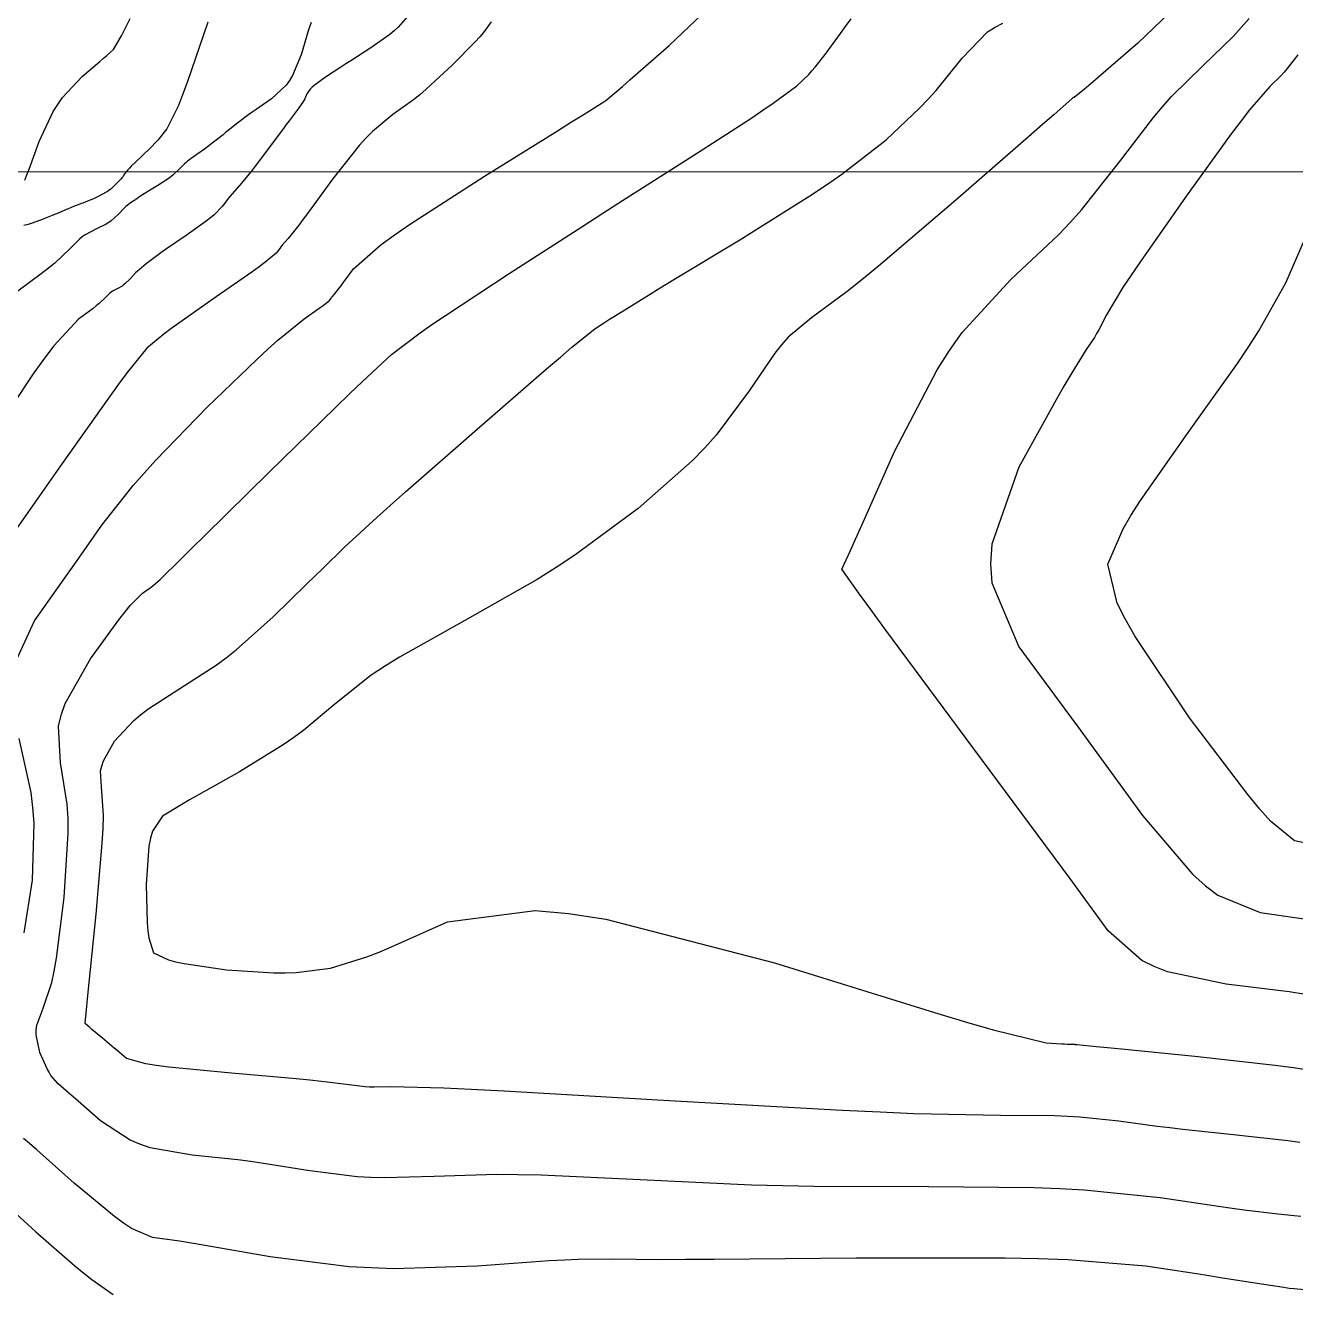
# Model space of a CAD drawing. Header units: metres. Extents: x 837117 to 838477, y 1189012 to 1191015.
# Drawn here: x 837890.8 to 837998.7, y 1190518.7 to 1190626.3 of the extents above; entities that cross this region are included whole.
import ezdxf

# ---------------------------------------------------------------- set-up
doc = ezdxf.new("R2010")
doc.units = ezdxf.units.M
doc.header["$LTSCALE"] = 0.3
doc.layers.add('COORD', color=7, linetype='Continuous', lineweight=20)
doc.layers.add('COTAS 10', color=1, linetype='Continuous')
doc.layers.add('COTAS INT', color=252, linetype='Continuous')

msp = doc.modelspace()

# ---------------------------------------------------------------- linework, layer by layer
at = {"layer": 'COORD'}
msp.add_line((837476.514, 1190613.872), (838476.514, 1190613.872), dxfattribs=at)
at = {"layer": 'COTAS 10'}
for points, elevation in [([(837906.297, 1190626.578), (837904.556, 1190621.474), (837904.16, 1190620.416), (837903.803, 1190619.511), (837902.827, 1190617.529), (837902.045, 1190616.565), (837901.81, 1190616.303), (837901.567, 1190616.044), (837900.621, 1190615.125), (837899.801, 1190614.357), (837899.637, 1190614.193), (837899.5, 1190614.049), (837899.233, 1190613.704), (837899.075, 1190613.452), (837899.007, 1190613.367), (837898.928, 1190613.276), (837898.556, 1190612.889), (837898.168, 1190612.523), (837898.079, 1190612.445), (837897.999, 1190612.377), (837897.775, 1190612.212), (837897.559, 1190612.091), (837897.483, 1190612.049), (837897.4, 1190612.004), (837897.042, 1190611.813), (837896.648, 1190611.616), (837896.542, 1190611.567), (837896.438, 1190611.521), (837896.073, 1190611.375), (837895.676, 1190611.227), (837895.551, 1190611.179), (837895.42, 1190611.128), (837894.893, 1190610.92), (837894.384, 1190610.714), (837894.265, 1190610.665), (837894.155, 1190610.619), (837893.837, 1190610.481), (837893.435, 1190610.313), (837893.272, 1190610.247), (837893.088, 1190610.174), (837892.236, 1190609.84), (837891.391, 1190609.523), (837891.21, 1190609.46), (837891.053, 1190609.407), (837890.679, 1190609.304)], 1710), ([(837999.133, 1190525.118), (837997.196, 1190525.336), (837994.326, 1190525.676), (837993.294, 1190525.815), (837992.158, 1190525.973), (837987.196, 1190526.706), (837980.748, 1190527.374), (837978.675, 1190527.491), (837976.478, 1190527.579), (837967.504, 1190527.653), (837957.795, 1190527.672), (837955.134, 1190527.725), (837952.485, 1190527.799), (837943.017, 1190528.239), (837934.619, 1190528.635), (837932.645, 1190528.682), (837930.824, 1190528.7), (837925.513, 1190528.539), (837921.268, 1190528.403), (837920.118, 1190528.438), (837918.979, 1190528.505), (837914.958, 1190529.01), (837911.022, 1190529.644), (837909.937, 1190529.793), (837908.854, 1190529.93), (837904.958, 1190530.33), (837901.402, 1190530.975), (837900.533, 1190531.267), (837899.714, 1190531.608), (837897.173, 1190533.251), (837895.275, 1190534.928), (837894.861, 1190535.291), (837894.496, 1190535.61), (837893.579, 1190536.398), (837892.977, 1190537.11), (837892.81, 1190537.382), (837892.643, 1190537.685), (837892.039, 1190539.049), (837891.71, 1190540.575), (837891.716, 1190540.98), (837891.765, 1190541.379), (837892.293, 1190542.756), (837893.062, 1190545.017), (837893.262, 1190545.972), (837893.456, 1190547.071), (837894.112, 1190552.227), (837894.438, 1190557.686), (837894.424, 1190558.976), (837894.365, 1190560.169), (837893.775, 1190563.677), (837893.628, 1190566.783), (837893.848, 1190567.724), (837894.181, 1190568.7), (837896.323, 1190572.513), (837898.753, 1190575.827), (837899.267, 1190576.488), (837899.712, 1190577.037), (837900.745, 1190578.092), (837901.331, 1190578.47), (837901.495, 1190578.592), (837901.659, 1190578.722), (837902.256, 1190579.255), (837904.04, 1190581.005), (837904.953, 1190581.902), (837906.047, 1190582.978), (837911.511, 1190588.354), (837917.148, 1190593.869), (837918.351, 1190595.032), (837919.398, 1190596.037), (837921.891, 1190598.354), (837924.325, 1190600.194), (837925.336, 1190600.897), (837926.494, 1190601.685), (837931.891, 1190605.235), (837938.147, 1190609.262), (837939.845, 1190610.352), (837941.53, 1190611.431), (837947.491, 1190615.235), (837952.414, 1190618.415), (837953.444, 1190619.101), (837954.329, 1190619.703), (837956.32, 1190621.17), (837957.343, 1190622.155), (837957.617, 1190622.452), (837957.887, 1190622.76), (837958.83, 1190623.957), (837960.03, 1190625.618), (837960.463, 1190626.217), (837960.94, 1190626.877)], 1720), ([(838000, 1190556.77), (837998.592, 1190557.048), (837996.557, 1190558.714), (837995.663, 1190559.727), (837994.627, 1190560.979), (837989.693, 1190567.491), (837985.058, 1190574.404), (837984.21, 1190575.908), (837983.551, 1190577.234), (837982.745, 1190580.543), (837984.042, 1190583.553), (837984.71, 1190584.691), (837985.511, 1190585.96), (837989.518, 1190591.644), (837993.769, 1190597.589), (837994.723, 1190599.024), (837995.581, 1190600.367), (837997.875, 1190604.453), (837999.44, 1190608.107)], 1730)]:
    msp.add_lwpolyline(points, dxfattribs=dict(at, elevation=elevation))
at = {"layer": 'COTAS INT'}
for points, elevation in [([(837889.922, 1190572.171), (837891.565, 1190575.736), (837893.892, 1190579.013), (837894.518, 1190579.898), (837895.136, 1190580.773), (837897.302, 1190583.854), (837899.956, 1190587.224), (837900.882, 1190588.281), (837901.89, 1190589.392), (837906.224, 1190593.854), (837910.455, 1190597.937), (837911.399, 1190598.809), (837912.244, 1190599.569), (837914.473, 1190601.382), (837915.769, 1190602.282), (837916.026, 1190602.467), (837916.238, 1190602.624), (837916.637, 1190602.959), (837916.77, 1190603.134), (837916.816, 1190603.19), (837916.865, 1190603.25), (837917.071, 1190603.491), (837917.458, 1190603.98), (837917.621, 1190604.194), (837917.807, 1190604.444), (837918.682, 1190605.632), (837921.015, 1190607.702), (837922.121, 1190608.507), (837923.426, 1190609.412), (837929.801, 1190613.52), (837936.005, 1190617.371), (837937.202, 1190618.114), (837938.173, 1190618.717), (837939.801, 1190619.731), (837939.943, 1190619.822), (837939.978, 1190619.845), (837940.011, 1190619.866), (837940.111, 1190619.93), (837940.989, 1190620.681), (837941.513, 1190621.136), (837942.158, 1190621.697), (837945.498, 1190624.613), (837949.419, 1190628.344)], 1718), ([(837989.359, 1190628.734), (837985.3, 1190624.8), (837981.946, 1190621.904), (837981.299, 1190621.351), (837980.775, 1190620.907), (837979.897, 1190620.204), (837979.821, 1190620.189), (837979.801, 1190620.18), (837979.782, 1190620.168), (837979.719, 1190620.103), (837978.166, 1190618.73), (837977.208, 1190617.892), (837976.02, 1190616.856), (837969.822, 1190611.465), (837963.263, 1190605.865), (837961.847, 1190604.698), (837960.604, 1190603.697), (837957.564, 1190601.465), (837955.594, 1190599.819), (837955.026, 1190599.186), (837954.449, 1190598.477), (837952.284, 1190595.28), (837949.484, 1190591.498), (837948.507, 1190590.42), (837947.442, 1190589.329), (837942.864, 1190585.28), (837937.473, 1190581.303), (837935.896, 1190580.257), (837934.281, 1190579.236), (837928.144, 1190575.75), (837922.568, 1190572.639), (837921.307, 1190571.854), (837920.169, 1190571.103), (837917.084, 1190568.666), (837914.452, 1190566.434), (837913.6, 1190565.812), (837912.694, 1190565.187), (837908.978, 1190562.916), (837905.503, 1190560.949), (837904.749, 1190560.516), (837904.085, 1190560.132), (837902.44, 1190559.15), (837901.587, 1190557.851), (837901.423, 1190557.268), (837901.289, 1190556.588), (837901.066, 1190553.325), (837901.15, 1190550.067), (837901.209, 1190549.39), (837901.285, 1190548.811), (837901.691, 1190547.531), (837902.952, 1190546.921), (837903.567, 1190546.763), (837904.297, 1190546.61), (837907.896, 1190546.097), (837911.897, 1190545.826), (837912.881, 1190545.826), (837913.811, 1190545.857), (837916.725, 1190546.24), (837919.81, 1190547.202), (837920.848, 1190547.599), (837921.966, 1190548.053), (837926.667, 1190550.165), (837934.099, 1190551.138), (837936.939, 1190550.875), (837940.118, 1190550.38), (837954.424, 1190546.667), (837968.013, 1190542.449), (837970.741, 1190541.636), (837973.02, 1190540.977), (837977.512, 1190539.877), (837978.808, 1190539.801), (837979.072, 1190539.786), (837979.294, 1190539.775), (837979.755, 1190539.758), (837979.931, 1190539.756), (837979.974, 1190539.755), (837980.015, 1190539.752), (837980.141, 1190539.739), (837981.742, 1190539.579), (837982.712, 1190539.484), (837983.91, 1190539.367), (837990.141, 1190538.76), (837996.952, 1190537.995), (837998.516, 1190537.778), (837999.94, 1190537.559)], 1724), ([(837923.447, 1190627.287), (837922.475, 1190626.169), (837922.133, 1190625.856), (837921.759, 1190625.542), (837920.145, 1190624.398), (837918.446, 1190623.317), (837918.019, 1190623.042), (837917.611, 1190622.778), (837916.295, 1190621.915), (837915.325, 1190621.215), (837915.136, 1190621.054), (837914.98, 1190620.907), (837914.704, 1190620.495), (837914.547, 1190620.089), (837914.467, 1190619.946), (837914.37, 1190619.79), (837913.89, 1190619.116), (837913.197, 1190618.2), (837912.968, 1190617.891), (837912.721, 1190617.559), (837911.693, 1190616.158), (837910.612, 1190614.716), (837910.333, 1190614.357), (837910.062, 1190614.015), (837909.155, 1190612.927), (837908.39, 1190612.032), (837908.21, 1190611.813), (837908.042, 1190611.605), (837907.548, 1190610.957), (837906.826, 1190610.231), (837906.515, 1190609.974), (837906.156, 1190609.693), (837904.455, 1190608.475), (837902.71, 1190607.269), (837902.322, 1190606.995), (837901.975, 1190606.747), (837901.067, 1190606.069), (837900.467, 1190605.563), (837900.315, 1190605.424), (837900.169, 1190605.286), (837899.691, 1190604.789), (837899.257, 1190604.359), (837899.138, 1190604.263), (837899.02, 1190604.176), (837898.598, 1190603.945), (837898.196, 1190603.732), (837898.09, 1190603.657), (837897.986, 1190603.574), (837897.629, 1190603.217), (837897.065, 1190602.685), (837896.83, 1190602.492), (837896.561, 1190602.28), (837895.305, 1190601.351), (837893.214, 1190599.093), (837892.418, 1190598.044), (837891.529, 1190596.81), (837887.532, 1190590.824)], 1714), ([(837915.073, 1190626.574), (837914.864, 1190625.933), (837914.226, 1190623.822), (837913.506, 1190622.061), (837913.246, 1190621.642), (837912.959, 1190621.251), (837911.703, 1190620.087), (837910.396, 1190619.179), (837910.077, 1190618.951), (837909.776, 1190618.733), (837908.847, 1190618.029), (837908.039, 1190617.389), (837907.814, 1190617.211), (837907.59, 1190617.033), (837906.776, 1190616.388), (837906.02, 1190615.804), (837905.832, 1190615.665), (837905.652, 1190615.536), (837905.077, 1190615.149), (837904.579, 1190614.792), (837904.447, 1190614.681), (837904.318, 1190614.565), (837903.876, 1190614.105), (837903.338, 1190613.59), (837903.15, 1190613.439), (837902.943, 1190613.286), (837902.054, 1190612.702), (837901.218, 1190612.196), (837901.045, 1190612.092), (837900.897, 1190612.002), (837900.577, 1190611.808), (837900.442, 1190611.72), (837900.411, 1190611.698), (837900.382, 1190611.678), (837900.304, 1190611.612), (837900.194, 1190611.529), (837900.145, 1190611.497), (837900.089, 1190611.461), (837899.821, 1190611.3), (837899.457, 1190611.03), (837899.341, 1190610.925), (837899.217, 1190610.807), (837898.715, 1190610.276), (837898.089, 1190609.707), (837897.888, 1190609.565), (837897.674, 1190609.431), (837896.801, 1190609.004), (837895.883, 1190608.517), (837895.641, 1190608.345), (837895.403, 1190608.156), (837894.589, 1190607.341), (837893.302, 1190606.127), (837892.766, 1190605.688), (837892.152, 1190605.204), (837889.286, 1190603.082)], 1712), ([(837930.354, 1190626.616), (837929.724, 1190625.723), (837929.4, 1190625.353), (837929.012, 1190624.93), (837927.069, 1190622.959), (837924.856, 1190620.903), (837924.298, 1190620.426), (837923.762, 1190619.989), (837922.024, 1190618.744), (837920.274, 1190617.302), (837919.731, 1190616.74), (837919.163, 1190616.109), (837916.902, 1190613.243), (837914.844, 1190610.449), (837914.405, 1190609.863), (837914.023, 1190609.357), (837913.113, 1190608.209), (837912.628, 1190607.641), (837912.513, 1190607.501), (837912.406, 1190607.37), (837912.093, 1190606.958), (837911.155, 1190606.17), (837910.655, 1190605.8), (837910.052, 1190605.365), (837907.004, 1190603.249), (837903.834, 1190601.033), (837903.154, 1190600.535), (837902.559, 1190600.088), (837901.122, 1190598.892), (837899.461, 1190596.83), (837898.724, 1190595.838), (837897.867, 1190594.662), (837893.774, 1190588.892), (837889.612, 1190582.954)], 1716), ([(837890.767, 1190613.178), (837890.927, 1190613.615), (837891.112, 1190614.115), (837891.982, 1190616.463), (837893.167, 1190618.993), (837893.55, 1190619.609), (837893.956, 1190620.187), (837895.62, 1190621.971), (837897.134, 1190623.261), (837897.447, 1190623.529), (837897.712, 1190623.758), (837898.286, 1190624.262), (837898.973, 1190625.443), (837899.312, 1190626.099), (837899.714, 1190626.897)], 1708), ([(837999.047, 1190531.417), (837998.042, 1190531.557), (837993.668, 1190532.048), (837989.118, 1190532.521), (837988.003, 1190532.649), (837986.95, 1190532.776), (837983.668, 1190533.222), (837980.381, 1190533.563), (837979.324, 1190533.623), (837978.204, 1190533.668), (837973.629, 1190533.706), (837966.278, 1190533.862), (837963.407, 1190533.982), (837960.173, 1190534.135), (837945.479, 1190534.965), (837931.478, 1190535.784), (837928.682, 1190535.93), (837926.354, 1190536.041), (837921.85, 1190536.154), (837920.425, 1190536.109), (837920.04, 1190536.121), (837919.657, 1190536.143), (837918.308, 1190536.312), (837915.969, 1190536.61), (837914.962, 1190536.714), (837913.8, 1190536.827), (837908.308, 1190537.31), (837902.982, 1190537.83), (837901.925, 1190537.965), (837901.048, 1190538.097), (837899.39, 1190538.544), (837898.788, 1190539.067), (837898.577, 1190539.247), (837898.347, 1190539.442), (837897.357, 1190540.274), (837896.457, 1190541.028), (837896.284, 1190541.174), (837896.143, 1190541.292), (837895.91, 1190541.494), (837895.895, 1190541.519), (837895.892, 1190541.527), (837895.89, 1190541.535), (837895.886, 1190541.566), (837896.03, 1190543.002), (837896.12, 1190543.896), (837896.233, 1190545.005), (837896.822, 1190550.804), (837897.336, 1190556.844), (837897.401, 1190558.105), (837897.431, 1190559.188), (837897.262, 1190561.617), (837897.198, 1190562.983), (837897.295, 1190563.397), (837897.441, 1190563.826), (837898.383, 1190565.503), (837900.002, 1190567.269), (837900.574, 1190567.755), (837901.201, 1190568.239), (837903.914, 1190569.972), (837906.997, 1190571.957), (837907.857, 1190572.6), (837908.72, 1190573.283), (837911.857, 1190576.086), (837914.709, 1190578.862), (837915.392, 1190579.528), (837916.028, 1190580.15), (837917.942, 1190582.025), (837920.643, 1190584.524), (837921.776, 1190585.538), (837923.077, 1190586.692), (837929.164, 1190592.025), (837935.063, 1190597.131), (837936.245, 1190598.141), (837937.232, 1190598.977), (837939.164, 1190600.54), (837939.918, 1190601.025), (837940.162, 1190601.181), (837940.421, 1190601.346), (837941.484, 1190602.024), (837943.724, 1190603.404), (837944.726, 1190604.012), (837945.893, 1190604.719), (837951.484, 1190608.091), (837957.446, 1190611.837), (837958.847, 1190612.781), (837960.14, 1190613.684), (837963.905, 1190616.607), (837966.757, 1190619.287), (837967.473, 1190620.037), (837968.158, 1190620.79), (837970.366, 1190623.54), (837972.518, 1190625.755), (837973.167, 1190626.172), (837973.839, 1190626.503)], 1722), ([(837999.528, 1190543.989), (837998.146, 1190544.212), (837992.787, 1190544.873), (837987.816, 1190545.902), (837986.68, 1190546.357), (837985.648, 1190546.885), (837982.787, 1190549.407), (837979.506, 1190553.874), (837978.209, 1190555.628), (837976.744, 1190557.606), (837970.051, 1190566.621), (837963.795, 1190575.065), (837962.605, 1190576.684), (837961.651, 1190577.991), (837960.165, 1190580.114), (837960.878, 1190581.701), (837961.311, 1190582.67), (837961.846, 1190583.87), (837964.625, 1190590.114), (837968.236, 1190597.065), (837969.295, 1190598.71), (837970.38, 1190600.234), (837974.511, 1190604.728), (837978.542, 1190608.515), (837979.564, 1190609.592), (837980.545, 1190610.683), (837983.745, 1190614.728), (837986.617, 1190618.494), (837987.391, 1190619.409), (837988.156, 1190620.267), (837990.839, 1190622.906), (837993.394, 1190625.378), (837994.078, 1190626.131), (837994.751, 1190626.915)], 1726), ([(837998.888, 1190623.825), (837997.991, 1190622.646), (837997.733, 1190622.346), (837997.472, 1190622.058), (837996.494, 1190621.112), (837994.786, 1190619.144), (837994.065, 1190618.211), (837993.235, 1190617.11), (837989.34, 1190611.733), (837985.514, 1190606.261), (837984.728, 1190605.1), (837984.061, 1190604.093), (837982.639, 1190601.733), (837981.979, 1190600.455), (837981.792, 1190600.13), (837981.603, 1190599.816), (837980.906, 1190598.785), (837979.596, 1190596.673), (837979.021, 1190595.678), (837978.354, 1190594.504), (837975.179, 1190588.785), (837972.883, 1190582.258), (837972.769, 1190580.576), (837972.883, 1190578.947), (837975.179, 1190573.517), (837979.088, 1190568.234), (837980.217, 1190566.698), (837981.367, 1190565.131), (837985.689, 1190559.207), (837989.934, 1190554.212), (837991.034, 1190553.231), (837992.102, 1190552.424), (837995.689, 1190550.96), (837999.436, 1190550.419)], 1728), ([(837890.69, 1190549.236), (837891.409, 1190553.716), (837891.542, 1190558.553), (837891.448, 1190559.863), (837891.299, 1190561.16), (837890.288, 1190565.736)], 1718), ([(837999.441, 1190518.89), (837998.559, 1190518.971), (837998.157, 1190519.024), (837997.687, 1190519.091), (837995.422, 1190519.441), (837992.325, 1190519.933), (837991.331, 1190520.088), (837990.278, 1190520.252), (837985.98, 1190520.912), (837979.358, 1190521.452), (837976.84, 1190521.54), (837974.024, 1190521.601), (837961.378, 1190521.601), (837949.312, 1190521.481), (837946.861, 1190521.468), (837944.797, 1190521.462), (837940.554, 1190521.513), (837937.76, 1190521.487), (837936.608, 1190521.433), (837935.293, 1190521.359), (837929.176, 1190520.923), (837922.11, 1190520.698), (837920.196, 1190520.756), (837918.3, 1190520.868), (837911.608, 1190521.707), (837906.076, 1190522.678), (837904.912, 1190522.872), (837903.908, 1190523.034), (837901.608, 1190523.35), (837899.822, 1190524.121), (837899.141, 1190524.569), (837898.379, 1190525.12), (837894.956, 1190527.957), (837891.767, 1190530.784), (837891.153, 1190531.328), (837890.655, 1190531.769)], 1718), ([(837888.639, 1190526.597), (837891.704, 1190523.833), (837895.018, 1190520.944), (837895.767, 1190520.326), (837896.443, 1190519.787), (837898.273, 1190518.494)], 1716)]:
    msp.add_lwpolyline(points, dxfattribs=dict(at, elevation=elevation))

doc.saveas('drawing.dxf')
